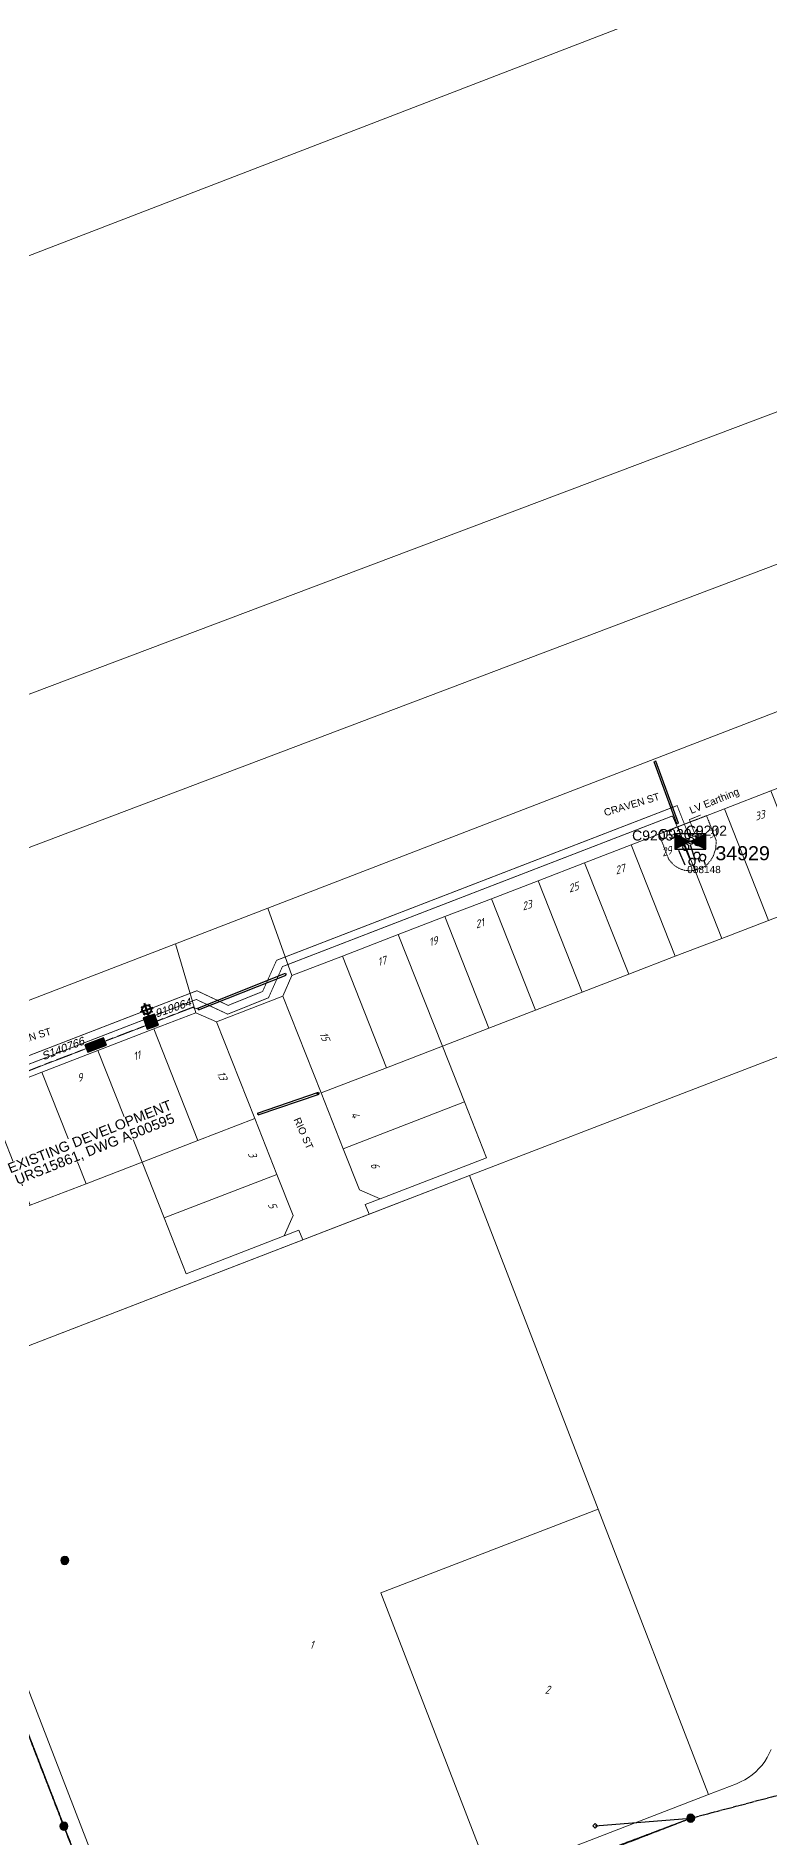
# Model space of a CAD drawing. Header units: metres. Extents: x 310412 to 311596, y 6269899 to 6270937.
# Drawn here: x 311015.2 to 311198.5, y 6270252.4 to 6270702.7 of the extents above; entities that cross this region are included whole.
import ezdxf
from ezdxf.enums import TextEntityAlignment as Align

# ---------------------------------------------------------------- set-up
doc = ezdxf.new("R2010")
doc.units = ezdxf.units.M
for name, pattern in [('Cable Exist OH', [1, 1, 0]), ('Cable Exist UG', [8.2, 4, -1.2, 1.8, -1.2]), ('HIDDEN', [0.375, 0.25, -0.125]), ('HIDDEN2', [0.1875, 0.125, -0.0625]), ('IECLCENT', [15.5, 9.5, -2, 2, -2])]:
    doc.linetypes.add(name, pattern=pattern)
doc.layers.get('0').update_dxf_attribs({"color": 6})
for name, color, linetype, lineweight in [('Cadastre Land Parcels_SP_EXT', 9, 'Continuous', 5), ('Cadastre Other Property_SP_EXT', 9, 'HIDDEN', 5), ('Cadastre Roads_SP_EXT', 9, 'Continuous', 5)]:
    doc.layers.add(name, color=color, linetype=linetype, lineweight=lineweight)
for name, color, linetype in [('Duct_SP_EXT', 7, 'Continuous'), ('Equip_HV_EXT', 7, 'Continuous'), ('Equip_SP_SL_EXT', 7, 'Continuous'), ('Mains_HV_EXT', 7, 'Continuous'), ('Mains_SL_EXT', 7, 'Continuous'), ('Notes', 7, 'Continuous'), ('Notes_HV_MISC', 7, 'Continuous'), ('Notes_LV_MISC', 7, 'Continuous'), ('Services_SP_EXT', 7, 'Continuous'), ('Span_SP_MISC', 7, 'Continuous'), ('Sub_SP_EXT', 7, 'Continuous'), ('SupportsOH_SP_TR_HV_LV_SL_EXT', 7, 'Continuous'), ('SupportsUG_SP_LV_EXT', 7, 'Continuous'), ('SupportsUG_SP_LV_SL_EXT', 7, 'Continuous'), ('Trench_SP_EXT', 7, 'Continuous')]:
    doc.layers.add(name, color=color, linetype=linetype)
doc.styles.add('ARIAL', font='arial.ttf', dxfattribs={"height": 2})
doc.styles.add('COLUMN_LABEL', font='arial.ttf')
doc.styles.add('iecARIAL', font='arial.ttf', dxfattribs={"height": 2})
doc.styles.add('ISOCP ITALIC', font='isocp.shx', dxfattribs={"oblique": 20})
doc.styles.add('POLE_LABEL', font='arial.ttf')
doc.styles.get("Standard").update_dxf_attribs({"font": 'arial.ttf'})
doc.styles.add('SWITCH_LABEL', font='arial.ttf', dxfattribs={"height": 2.5})
doc.linetypes.add('Cable E UG', pattern='A,6,-0.5,["E",Standard,S=1.7,R=0,X=0.5,Y=-1],-2.9', length=9.4)

# ---------------------------------------------------------------- blocks, each defined once
blk = doc.blocks.new('SUB_PADMOUNT_EXT')
for points in [[(0, 0), (-3.84, 1.92), (-3.84, -1.92)], [(0, 0), (3.84, 1.92), (3.84, -1.92)]]:
    blk.add_hatch(color=256).paths.add_polyline_path(points)
for p, q in [((3.84, 1.92), (-3.84, -1.92)), ((-3.84, 1.92), (3.84, -1.92))]:
    blk.add_line(p, q)
blk.add_lwpolyline([(-3.84, -1.92), (3.84, -1.92), (3.84, 1.92), (-3.84, 1.92)], close=True)
for tag, height, flags, p in [('STREET_CODE', 0.2, 9, (1.5, 0)), ('ASSET_NUM', 3.5, 8, (2, 2)), ('CONSTRUCTED_VOLTAGE', 0.2, 9, (1.5, -0.2)), ('OPERATING_VOLTAGE', 0.2, 9, (1.5, -0.6)), ('ORIENTATION', 0.2, 9, (1.5, -0.8)), ('OWNED_BY', 0.2, 9, (1.5, -1)), ('OPERATED_BY', 0.2, 9, (1.5, -1.2)), ('SECONDARY_VOLTAGE', 0.2, 9, (1.5, -1.6)), ('STATE', 0.2, 9, (1.5, -1.8)), ('SUBSTATION_TYPE', 0.2, 9, (1.5, -2.2)), ('STREETNAME', 0.2, 9, (1.5, -3)), ('SUBURB', 0.2, 9, (1.5, -3.2)), ('Z', 0.2, 1, (1.5, -3.6)), ('NO_PHASES', 0.2, 9, (1.5, -0.4)), ('MAINTAINED_BY', 0.2, 9, (1.5, -1.4)), ('PARENT', 0.2, 9, (1.5, -2)), ('USAGE', 0.2, 9, (1.5, -2.4)), ('LEGEND', 0.2, 9, (1.5, -2.6)), ('LOCATION', 0.2, 9, (1.5, -2.8)), ('NOTES', 0.2, 9, (1.5, -3.4))]:
    blk.add_attdef(tag, text='', height=height, dxfattribs=dict(flags=flags)).set_placement(p, align=Align.MIDDLE_LEFT)
blk = doc.blocks.new('CCP_EXT')
blk.add_wipeout([(0, 0.57), (0.57, 0), (0, -0.57), (-0.57, 0)])
blk.add_lwpolyline([(-0.57, 0), (0, 0.57), (0.57, 0), (0, -0.57), (-0.57, 0)])
at = {"flags": 1}
blk.add_attdef('Z', (0, 0), '', height=0.2, dxfattribs=at)
at = {"flags": 9}
for tag, p in [('CCP_TYPE', (0, 0)), ('CONSTRUCTED_VOLTAGE', (0, -0.2)), ('OPERATING_VOLTAGE', (0, -0.6)), ('ORIENTATION', (0, -0.8)), ('OWNED_BY', (0, -1)), ('STATE', (0, -1.8)), ('NO_PHASES', (0, -0.4)), ('USAGE', (0, -1.2)), ('LEGEND', (0, -1.4)), ('LIFE_SUPPORT', (0, -1.6)), ('NOTES', (0, -2))]:
    blk.add_attdef(tag, text='', height=0.2, dxfattribs=at).set_placement(p, align=Align.MIDDLE_LEFT)
blk = doc.blocks.new('POLE_EXT')
blk.add_hatch(color=256).paths.add_polyline_path([(-1, 0, 1), (1, 0, 1)])
blk.add_lwpolyline([(-1, 0, 1), (1, 0, 1)], format="xyb", close=True)
for tag, height, flags, p in [('pNumber', 2.5, 8, (-17.84, 2.07)), ('OWNED_BY', 0.2, 9, (1.35, -0.4)), ('SPECIAL_USE', 0.2, 9, (1.35, -0.8)), ('STATE', 0.2, 9, (1.35, -1)), ('cLV', 0.2, 9, (1.35, -1.4)), ('hDepth', 0.2, 9, (1.35, -1.6)), ('hDia', 0.2, 9, (1.35, -1.8)), ('cHV', 0.2, 9, (1.35, -2)), ('cLinedev', 0.2, 9, (1.35, -3.4)), ('pExisting', 0.2, 9, (1.35, -3.8)), ('pFooting', 0.2, 9, (1.35, -4.4)), ('pNew', 0.2, 9, (1.35, -4.6)), ('PARENT', 0.2, 9, (1.35, -0.6)), ('USAGE', 0.2, 9, (1.35, -1.2)), ('LBRACKET', 0.2, 9, (1.35, -2.2)), ('LExisting', 0.2, 9, (1.35, -2.4)), ('LANTNUMBER', 0.2, 9, (1.35, -2.6)), ('LOther', 0.2, 9, (1.35, -2.8)), ('LRemove', 0.2, 9, (1.35, -3)), ('LEGEND', 0.2, 9, (1.35, -3.2)), ('LOCATION', 0.2, 9, (1.35, -3.6)), ('PFNUMBER', 0.2, 9, (1.35, -4)), ('NEWPFNUMBER', 0.2, 9, (1.35, -4.2)), ('pRelocate', 0.2, 9, (1.35, -5)), ('pRemove', 0.2, 9, (1.35, -5.2)), ('pReplace', 0.2, 9, (1.35, -5.4)), ('pStay', 0.2, 9, (1.35, -5.6)), ('pType', 0.2, 9, (1.35, -5.8)), ('cspan', 0.2, 9, (1.35, -6)), ('STREETNAME', 0.2, 9, (1.35, -6.2)), ('SUBURB', 0.2, 9, (1.35, -6.4)), ('OPERATED_BY', 0.2, 9, (1.36, -7.01)), ('NOTES', 0.2, 9, (1.35, -6.6)), ('MAINTAINED_BY', 0.2, 9, (1.36, -6.81))]:
    blk.add_attdef(tag, text='', height=height, dxfattribs=dict(flags=flags)).set_placement(p, align=Align.MIDDLE_LEFT)
at = {"style": 'POLE_LABEL', "flags": 9}
for tag, p in [('STRUCTURE_PLANT_NUMBER', (1.35, 0.03)), ('STREET_CODE', (1.35, -0.2))]:
    blk.add_attdef(tag, text='', height=0.2, dxfattribs=at).set_placement(p, align=Align.MIDDLE_LEFT)
at = {"style": 'POLE_LABEL', "oblique": 15, "flags": 9}
blk.add_attdef('ASSET_NUM', text='', height=2, dxfattribs=at).set_placement((2, 2), align=Align.MIDDLE_LEFT)
at = {"flags": 1}
blk.add_attdef('Z', (1.35, -7.33), '', height=0.2, dxfattribs=at)
blk = doc.blocks.new('SWG_HOLEC_SU_EXT')
blk.add_line((1.8, -2), (5.8, -2))
for points in [[(1, 0), (0, 0)], [(6.6, 0), (7.6, 0)]]:
    blk.add_lwpolyline(points)
for points in [[(1.8, -0.8, 1), (1.8, 0.8, 1)], [(5.8, -0.8, 1), (5.8, 0.8, 1)]]:
    blk.add_lwpolyline(points, format="xyb", close=True)
at = {"style": 'SWITCH_LABEL', "flags": 8}
blk.add_attdef('ASSET_NUM', text='', height=2.5, rotation=179.9544, dxfattribs=at).set_placement((-2.4, 0), align=Align.MIDDLE_LEFT)
at = {"flags": 1}
blk.add_attdef('Z', (0, 0), '', height=0.2, dxfattribs=at)
at = {"flags": 9}
for tag, p in [('ACTUAL_STATUS', (0, -0.4)), ('CONSTRUCTED_VOLTAGE', (0, -0.6)), ('OPERATING_VOLTAGE', (0, -1)), ('ORIENTATION', (0, -1.2)), ('OWNED_BY', (0, -1.4)), ('STATE', (0, -1.8)), ('SWITCH_TYPE', (0, -2)), ('STREETNAME', (0, -2.6)), ('SUBURB', (0, -2.8)), ('NO_PHASES', (0, -0.8)), ('PARENT', (0, -1.6)), ('USAGE', (0, -2.2)), ('LOCATION', (0, -2.4)), ('NOTES', (0, -3))]:
    blk.add_attdef(tag, text='', height=0.2, dxfattribs=at).set_placement(p, align=Align.MIDDLE_LEFT)
at = {"style": 'SWITCH_LABEL', "flags": 9}
blk.add_attdef('STREET_CODE', text='', height=0.2, dxfattribs=at).set_placement((0, -0.2), align=Align.MIDDLE_LEFT)
blk = doc.blocks.new('PILLAR_EXT')
blk.add_hatch(color=256).paths.add_polyline_path([(-2.475, 0.99), (-2.475, -0.99), (2.475, -0.99), (2.475, 0.99)])
blk.add_lwpolyline([(-2.475, -0.99), (2.475, -0.99), (2.475, 0.99), (-2.475, 0.99)], close=True)
at = {"style": 'ARIAL', "oblique": 15, "flags": 8}
blk.add_attdef('ASSET_NUM', (1.5, 3.5), '', height=2, dxfattribs=at)
for tag, p, flags in [('OWNED_BY', (0, -0.2), 9), ('STATE', (0, -0.4), 9), ('SUPPORT_TYPE', (0, -0.6), 9), ('STREETNAME', (0, -1.8), 9), ('SUBURB', (0, -2), 1), ('USAGE', (0, -0.8), 9), ('LEGEND', (0, -1), 9), ('LOCATION', (0, -1.2), 9), ('NOTES', (0, -1.4), 9), ('PARENT', (0, -1.6), 9)]:
    blk.add_attdef(tag, p, '', height=0.2, dxfattribs=dict(flags=flags))
blk = doc.blocks.new('COLUMN_EXT')
blk.add_hatch(color=256).paths.add_polyline_path([(-1.49, 1.48), (-1.49, -1.49), (1.48, -1.49), (1.48, 1.48)])
blk.add_lwpolyline([(-1.49, -1.49), (1.48, -1.49), (1.48, 1.48), (-1.49, 1.48)], close=True)
at = {"style": 'COLUMN_LABEL', "oblique": 15, "flags": 8}
blk.add_attdef('ASSET_NUM', text='', height=2, rotation=180, dxfattribs=at).set_placement((2, 2), align=Align.MIDDLE_LEFT)
at = {"flags": 9}
for tag, style, p in [('STRUCTURE_PLANT_NUMBER', 'POLE_LABEL', (1.81, 0.03)), ('STREET_CODE', 'COLUMN_LABEL', (1.81, -0.2))]:
    blk.add_attdef(tag, text='', height=0.2, dxfattribs=dict(at, style=style)).set_placement(p, align=Align.MIDDLE_LEFT)
at = {"flags": 1}
blk.add_attdef('Z', (1.81, -2.35), '', height=0.2, dxfattribs=at)
at = {"flags": 9}
for tag, p in [('COLUMN_TYPE', (1.81, -0.4)), ('OWNED_BY', (1.81, -0.6)), ('STATE', (1.81, -0.8)), ('USAGE', (1.81, -1)), ('STREETNAME', (1.81, -1.6)), ('SUBURB', (1.81, -1.8)), ('LEGEND', (1.81, -1.2)), ('LOCATION', (1.81, -1.4)), ('NOTES', (1.81, -2))]:
    blk.add_attdef(tag, text='', height=0.2, dxfattribs=at).set_placement(p, align=Align.MIDDLE_LEFT)
blk = doc.blocks.new('SL_LANTERN_EXT')
at = {"lineweight": 40}
for p, q in [((0, 1.97), (0, 6.47)), ((-2.25, 4.22), (2.25, 4.22)), ((-1.46, 5.68), (-1.06, 5.28)), ((-1.46, 2.76), (-1.06, 3.16)), ((0, 0), (0, 2.72)), ((1.46, 5.68), (1.06, 5.28)), ((1.46, 2.76), (1.06, 3.16))]:
    blk.add_line(p, q, dxfattribs=at)
blk.add_circle((0, 4.22), 1.5, dxfattribs=at)
at = {"style": 'iecARIAL', "flags": 9}
blk.add_attdef('ASSET_NUM', (1.5, 1.5), '', height=2.5, dxfattribs=at)
for tag, p, height, flags in [('OPERATING_VOLTAGE', (0.98, -1.65), 0.2, 9), ('ORIENTATION', (0.98, -1.85), 0.2, 9), ('OWNED_BY', (0.98, -2.05), 0.2, 9), ('STATE', (0.98, -2.25), 0.2, 9), ('CONSTRUCTED_VOLTAGE', (0.98, -0.65), 0.2, 9), ('CONTROL_TYPE', (0.98, -0.85), 0.2, 9), ('LANTERN_PURPOSE', (0.98, -1.05), 0.2, 9), ('LANTERN_TYPE', (0.98, -1.25), 0.2, 9), ('NO_PHASES', (0.98, -1.45), 0.2, 9), ('USAGE', (0.98, -2.45), 0.2, 9), ('CEXIST', (0.98, -2.65), 0.2, 9), ('CNEW', (0.98, -2.85), 0.2, 9), ('CNUMBER', (0.98, -3.05), 0.2, 9), ('CREMOVE', (0.98, -3.25), 0.2, 9), ('CREPLACE', (0.98, -3.45), 0.2, 9), ('LKINGHEIGHT', (0.98, -3.65), 0.2, 9), ('LBRACKET', (0.98, -3.85), 0.2, 9), ('LBRACKETVOCAB', (0.98, -4.05), 0.2, 9), ('LCATEGORY', (0.98, -4.25), 0.2, 9), ('LCHARGE1', (0.98, -4.45), 0.2, 9), ('LCHARGE1PERCENT', (0.98, -4.65), 0.2, 9), ('LCHARGE2', (0.98, -4.85), 0.2, 9), ('LCHARGE2PERCENT', (0.98, -5.05), 0.2, 9), ('LCHARGE3', (0.98, -5.25), 0.2, 9), ('LCHARGE3PERCENT', (0.98, -5.45), 0.2, 9), ('LEXIST', (0.98, -5.65), 0.2, 9), ('LLAMP', (0.98, -5.85), 0.2, 9), ('LLAMPVOCAB', (0.98, -6.05), 0.2, 9), ('LNUMBER', (2.18, -3.25), 2.5, 8), ('STREETNAME', (0.98, -9.25), 0.2, 9), ('SUBURB', (0.98, -9.45), 0.2, 1), ('LMAST', (0.98, -6.25), 0.2, 9), ('LMASTVOCAB', (0.98, -6.45), 0.2, 9), ('LNEW', (0.98, -6.65), 0.2, 9), ('LANTNUMBER', (0.98, -6.85), 0.2, 9), ('LOUTREACH', (0.98, -7.25), 0.2, 9), ('LOUTREACHVOCAB', (0.98, -7.45), 0.2, 9), ('LRATECODE', (0.98, -7.65), 0.2, 9), ('LREMOVE', (0.98, -7.85), 0.2, 9), ('LREPLACE', (0.98, -8.05), 0.2, 9), ('LTYPE', (0.98, -8.25), 0.2, 9), ('LTYPEVOCAB', (0.98, -8.45), 0.2, 9), ('LEGEND', (0.98, -8.65), 0.2, 9), ('LOCATION', (0.98, -8.85), 0.2, 9), ('NOTES', (0.98, -9.05), 0.2, 9)]:
    blk.add_attdef(tag, p, '', height=height, dxfattribs=dict(flags=flags))

msp = doc.modelspace()

# ---------------------------------------------------------------- linework, layer by layer
at = {"layer": 'Cadastre Land Parcels_SP_EXT', "linetype": 'Continuous'}
for points in [[(311292.03, 6270936.73), (311181.56, 6270894.97), (311123.41, 6270872.98), (311107.52, 6270866.97), (311091.62, 6270860.96), (311075.73, 6270854.95), (311059.83, 6270848.94), (311043.94, 6270842.93), (311039.7, 6270841.32), (311025.98, 6270836.14), (310978.65, 6270818.24), (310957.95, 6270810.41), (310930.91, 6270800.19), (310863.98, 6270774.89), (310863.85, 6270774.83), (310861.67, 6270774.01), (310830.58, 6270762.25), (310892.79, 6270601.34), (311433.59, 6270810)], [(311247.5, 6270465.8), (311123.42, 6270417.94), (311155.56, 6270334.63), (311183.13, 6270263.31), (311190.09, 6270265.99), (311191.14, 6270266.45), (311192.15, 6270266.97), (311193.12, 6270267.57), (311194.04, 6270268.24), (311194.91, 6270268.98), (311195.72, 6270269.78), (311196.47, 6270270.64), (311197.15, 6270271.56), (311197.76, 6270272.52), (311198.3, 6270273.52), (311198.76, 6270274.57)]]:
    msp.add_lwpolyline(points, dxfattribs=at)
for points in [[(311435, 6270810.01), (311434.95, 6270810.53), (311433.59, 6270810), (310892.79, 6270601.34), (310929.43, 6270506.55), (311494.07, 6270719.93), (311493.63, 6270721.04), (311488.55, 6270726.88), (311485.42, 6270729.14), (311485.06, 6270729.39), (311474.96, 6270738.53), (311454.15, 6270768.42), (311436, 6270798.9), (311435, 6270810.01)], [(310942.4, 6270473), (311493.93, 6270682.06), (311497.82, 6270711.38), (311497.73, 6270712.49), (311494.07, 6270719.93), (310929.43, 6270506.55), (310942.4, 6270473)], [(311335.02, 6270585.93), (311491.18, 6270646.21), (311491.81, 6270646.45), (311505.33, 6270651.34), (311502.66, 6270657.27), (311493.93, 6270682.06), (310942.4, 6270473), (310955.4, 6270439.37), (311050.02, 6270475.9), (311073.04, 6270484.79), (311235.7, 6270547.59), (311259.11, 6270556.62), (311317.4, 6270579.12), (311335.02, 6270585.93)], [(311209.72, 6270486.22), (311198.7, 6270514.11), (311187.07, 6270509.62), (311198.09, 6270481.73), (311209.72, 6270486.22)], [(311198.09, 6270481.73), (311187.07, 6270509.62), (311175.44, 6270505.12), (311186.46, 6270477.24), (311198.09, 6270481.73)], [(311186.46, 6270477.24), (311175.44, 6270505.12), (311163.8, 6270500.63), (311174.82, 6270472.75), (311186.46, 6270477.24)], [(311174.82, 6270472.75), (311163.8, 6270500.63), (311152.17, 6270496.14), (311163.19, 6270468.26), (311174.82, 6270472.75)], [(311163.19, 6270468.26), (311152.17, 6270496.14), (311140.54, 6270491.65), (311151.56, 6270463.77), (311163.19, 6270468.26)], [(311238.5, 6270481.27), (311232.99, 6270495.21), (311221.35, 6270490.72), (311209.72, 6270486.22), (311198.09, 6270481.73), (311186.46, 6270477.24), (311174.82, 6270472.75), (311163.19, 6270468.26), (311151.56, 6270463.77), (311139.93, 6270459.27), (311128.3, 6270454.78), (311116.67, 6270450.29), (311122.17, 6270436.35), (311127.69, 6270422.38), (311101.14, 6270412.13), (311097.42, 6270410.7), (311098.37, 6270408.28), (311123.42, 6270417.94), (311247.5, 6270465.8), (311268.25, 6270473.81), (311267.29, 6270476.26), (311263.57, 6270474.83), (311244.02, 6270467.28), (311238.5, 6270481.27)], [(311151.56, 6270463.77), (311140.54, 6270491.65), (311128.91, 6270487.15), (311139.93, 6270459.27), (311151.56, 6270463.77)], [(311139.93, 6270459.27), (311128.91, 6270487.15), (311117.28, 6270482.66), (311128.3, 6270454.78), (311139.93, 6270459.27)], [(311128.3, 6270454.78), (311117.28, 6270482.66), (311105.64, 6270478.17), (311116.67, 6270450.29), (311128.3, 6270454.78)], [(311116.67, 6270450.29), (311105.64, 6270478.17), (311091.69, 6270472.78), (311102.71, 6270444.9), (311116.67, 6270450.29)], [(311102.71, 6270444.9), (311091.69, 6270472.78), (311079.09, 6270467.92), (311076.84, 6270462.76), (311086.39, 6270438.6), (311102.71, 6270444.9)], [(311069.82, 6270432.2), (311060.27, 6270456.37), (311055.08, 6270458.65), (311044.59, 6270454.6), (311055.61, 6270426.71), (311069.82, 6270432.2)], [(311055.61, 6270426.71), (311044.59, 6270454.6), (311030.63, 6270449.21), (311041.66, 6270421.32), (311055.61, 6270426.71)], [(311041.66, 6270421.32), (311030.63, 6270449.21), (311016.68, 6270443.82), (311027.7, 6270415.93), (311041.66, 6270421.32)], [(311122.17, 6270436.35), (311116.67, 6270450.29), (311102.71, 6270444.9), (311086.39, 6270438.6), (311091.9, 6270424.66), (311122.17, 6270436.35)], [(311027.7, 6270415.93), (311016.68, 6270443.82), (311002.72, 6270438.42), (311013.74, 6270410.54), (311027.7, 6270415.93)], [(311127.69, 6270422.38), (311122.17, 6270436.35), (311091.9, 6270424.66), (311095.95, 6270414.41), (311101.14, 6270412.13), (311127.69, 6270422.38)], [(311075.33, 6270418.26), (311069.82, 6270432.2), (311055.61, 6270426.71), (311041.66, 6270421.32), (311047.17, 6270407.38), (311075.33, 6270418.26)], [(311047.17, 6270407.38), (311041.66, 6270421.32), (311027.7, 6270415.93), (311013.74, 6270410.54), (310999.78, 6270405.15), (311005.29, 6270391.21), (311010.8, 6270377.26), (310987.49, 6270368.27), (310983.46, 6270366.66), (310984.38, 6270364.28), (311081.81, 6270401.88), (311080.85, 6270404.3), (311077.13, 6270402.87), (311052.68, 6270393.43), (311047.17, 6270407.38)], [(311128.81, 6270242.31), (311101.3, 6270313.66), (311155.56, 6270334.63), (311123.42, 6270417.94), (310984.38, 6270364.28), (311042.43, 6270213.9), (311048.37, 6270211.28), (311128.81, 6270242.31)], [(311077.13, 6270402.87), (311079.38, 6270408.02), (311075.33, 6270418.26), (311047.17, 6270407.38), (311052.68, 6270393.43), (311077.13, 6270402.87)], [(311128.81, 6270242.31), (311183.13, 6270263.31), (311155.56, 6270334.63), (311101.3, 6270313.66), (311128.81, 6270242.31)]]:
    msp.add_lwpolyline(points, close=True, dxfattribs=at)
at = {"layer": 'Cadastre Other Property_SP_EXT', "linetype": 'HIDDEN2'}
msp.add_lwpolyline([(311170.74, 6270503.31), (311173.15, 6270497.06), (311173.75, 6270496.24), (311174.73, 6270495.33), (311176.06, 6270494.58), (311177.2, 6270494.23), (311178.52, 6270494.11), (311179.62, 6270494.2), (311182.18, 6270495.19), (311182.78, 6270495.71), (311183.69, 6270496.78), (311184.32, 6270497.85), (311184.91, 6270499.61), (311185.05, 6270501.66), (311182.63, 6270507.91), (311170.74, 6270503.31)], close=True, dxfattribs=at)
at = {"layer": 'Cadastre Roads_SP_EXT', "linetype": 'Continuous'}
for points in [[(311091.69, 6270472.78), (311105.64, 6270478.17), (311117.28, 6270482.66), (311128.91, 6270487.15), (311140.54, 6270491.65), (311152.17, 6270496.14), (311163.8, 6270500.63), (311175.44, 6270505.12), (311187.07, 6270509.62), (311198.7, 6270514.11), (311210.33, 6270518.6), (311221.96, 6270523.09), (311241.51, 6270530.64), (311235.7, 6270547.59), (311073.04, 6270484.79), (311079.09, 6270467.92), (311091.69, 6270472.78)], [(310965.45, 6270424.03), (310975.69, 6270427.98), (310988.76, 6270433.03), (311002.72, 6270438.42), (311016.68, 6270443.82), (311030.63, 6270449.21), (311044.59, 6270454.6), (311055.08, 6270458.65), (311050.02, 6270475.9), (310955.4, 6270439.37), (310961.85, 6270422.66), (310963.29, 6270418.93), (310965.45, 6270424.03)], [(311098.37, 6270408.28), (311097.42, 6270410.7), (311101.14, 6270412.13), (311095.95, 6270414.41), (311091.9, 6270424.66), (311086.39, 6270438.6), (311076.84, 6270462.76), (311060.27, 6270456.37), (311069.82, 6270432.2), (311075.33, 6270418.26), (311079.38, 6270408.02), (311077.13, 6270402.87), (311080.85, 6270404.3), (311081.81, 6270401.88), (311098.37, 6270408.28)], [(311034.3, 6270211.3), (311042.43, 6270213.9), (310984.38, 6270364.28), (310983.46, 6270366.66), (310987.49, 6270368.27), (310982.02, 6270370.39), (310978.05, 6270380.66), (310972.65, 6270394.66), (310963.29, 6270418.93), (310942.8, 6270415.67), (310970.77, 6270343.22), (311003.27, 6270259.12), (311023.13, 6270207.74), (311034.3, 6270211.3)]]:
    msp.add_lwpolyline(points, close=True, dxfattribs=at)
at = {"layer": 'Duct_SP_EXT'}
for p, q in [((311169.52, 6270521.38), (311169.74, 6270521.46)), ((311175.17, 6270505.84), (311169.52, 6270521.38)), ((311169.97, 6270521.54), (311169.74, 6270521.46)), ((311175.62, 6270506.01), (311169.97, 6270521.54)), ((311175.17, 6270505.84), (311175.4, 6270505.92)), ((311175.62, 6270506.01), (311175.4, 6270505.92)), ((311055.58, 6270459.83), (311077.47, 6270468.51)), ((311055.76, 6270459.39), (311077.64, 6270468.06)), ((311077.47, 6270468.51), (311077.56, 6270468.28)), ((311077.64, 6270468.06), (311077.56, 6270468.28)), ((311055.58, 6270459.83), (311055.67, 6270459.61)), ((311055.76, 6270459.39), (311055.67, 6270459.61)), ((311070.53, 6270433.56), (311085.76, 6270438.77)), ((311070.68, 6270433.1), (311085.91, 6270438.31)), ((311085.76, 6270438.77), (311085.84, 6270438.54)), ((311085.91, 6270438.31), (311085.84, 6270438.54)), ((311070.53, 6270433.56), (311070.6, 6270433.33)), ((311070.68, 6270433.1), (311070.6, 6270433.33))]:
    msp.add_line(p, q, dxfattribs=at)
at = {"layer": 'Mains_SL_EXT', "linetype": 'Cable Exist OH'}
msp.add_lwpolyline([(310997.96, 6270317.93), (311022.16, 6270255.38), (311037.6, 6270215.4)], dxfattribs=at)
at = {"layer": 'Notes', "color": 7, "linetype": 'IECLCENT', "lineweight": 35, "ltscale": 0.5, "const_width": 0.2, "flags": 128}
msp.add_lwpolyline([(310961.91, 6270419.51), (310964.32, 6270425.2), (311054.28, 6270459.95), (311055.67, 6270459.61)], dxfattribs=at)
at = {"layer": 'Notes_HV_MISC', "linetype": 'Cable Exist UG', "const_width": 0.2, "flags": 128}
msp.add_lwpolyline([(311178.56, 6270501.36), (311176.73, 6270501.78), (311174.11, 6270507.82), (311174.11, 6270507.82), (311076.73, 6270470.18), (311073.25, 6270462.4), (311063.06, 6270458.29), (311055.23, 6270461.96), (310974.62, 6270430.79), (310963.24, 6270426.4), (310960, 6270418.95), (310960.46, 6270417.83), (310960.46, 6270417.83), (310969.86, 6270393.72), (310982.08, 6270361.9), (310982.08, 6270361.9), (310987.48, 6270347.92)], dxfattribs=at)
at = {"layer": 'Notes_HV_MISC', "linetype": 'Cable E UG', "const_width": 0.2}
msp.add_lwpolyline([(311179.49, 6270503.84), (311178.34, 6270506.91), (311181.18, 6270508.06)], dxfattribs=at)
at = {"layer": 'Notes_HV_MISC', "linetype": 'Cable Exist OH', "const_width": 0.2}
msp.add_lwpolyline([(311128.04, 6269981.22), (311085.83, 6270090.51), (310997.96, 6270317.93), (310997.87, 6270318.16)], dxfattribs=at)
at = {"layer": 'Notes_LV_MISC', "linetype": 'Cable Exist UG', "flags": 128}
msp.add_lwpolyline([(311054.54, 6270460.05), (310964.32, 6270425.2), (310961.67, 6270418.95), (310953.56, 6270438.66)], dxfattribs=at)
at = {"layer": 'Notes_LV_MISC', "linetype": 'Cable Exist OH'}
for points in [[(311037.6, 6270215.4), (311022.16, 6270255.38), (310997.96, 6270317.93)], [(311178.69, 6270257.39), (311227.34, 6270270.22)]]:
    msp.add_lwpolyline(points, dxfattribs=at)
at = {"layer": 'Span_SP_MISC', "flags": 128}
msp.add_lwpolyline([(310987.62, 6270345.07), (310997.96, 6270317.93), (311022.16, 6270255.38), (311037.6, 6270215.4)], dxfattribs=at)
at = {"layer": 'Trench_SP_EXT', "linetype": 'Cable Exist UG'}
msp.add_lwpolyline([(311085.84, 6270438.54), (311085.2, 6270438.31)], dxfattribs=at)

# ---------------------------------------------------------------- block references
at = {"layer": 'Equip_HV_EXT'}
ref = msp.add_blockref('SWG_HOLEC_SU_EXT', (311179.84, 6270502.91), dxfattribs=dict(at, rotation=288.5457720838588))
ref.add_attrib('ASSET_NUM', 'C9202', dxfattribs={"layer": '0', "height": 2.5, "style": 'SWITCH_LABEL'}).set_placement((311177.44, 6270504.16), align=Align.MIDDLE_LEFT)
ref = msp.add_blockref('SWG_HOLEC_SU_EXT', (311176.72, 6270501.69), dxfattribs=dict(at, rotation=293.3555646533111))
ref.add_attrib('ASSET_NUM', 'C9205', dxfattribs={"layer": '0', "height": 2.5, "style": 'SWITCH_LABEL'}).set_placement((311174.32, 6270502.94), align=Align.MIDDLE_RIGHT)
ref = msp.add_blockref('SWG_HOLEC_SU_EXT', (311178.07, 6270503.31), dxfattribs=dict(at, rotation=291.7488444049518))
ref.add_attrib('ASSET_NUM', 'C9204', dxfattribs={"layer": '0', "height": 2.5, "style": 'SWITCH_LABEL'}).set_placement((311175.67, 6270504.56), align=Align.TOP_CENTER)
at = {"layer": 'Equip_SP_SL_EXT', "xscale": 0.75, "yscale": 0.75, "zscale": 0.75, "rotation": 19.00751090022982}
msp.add_blockref('SL_LANTERN_EXT', (311043.88, 6270456.44), dxfattribs=at)
at = {"layer": 'Notes_HV_MISC'}
for p in [(311022.39, 6270321.81), (311178.69, 6270257.39), (311022.16, 6270255.38)]:
    msp.add_blockref('POLE_EXT', p, dxfattribs=at)
at = {"layer": 'Sub_SP_EXT'}
ref = msp.add_blockref('SUB_PADMOUNT_EXT', (311178.58, 6270501.47), dxfattribs=at)
ref.add_attrib('ASSET_NUM', '34929', dxfattribs={"layer": '0', "height": 3.5}).set_placement((311191.63, 6270500.27), align=Align.TOP_CENTER)
at = {"layer": 'SupportsOH_SP_TR_HV_LV_SL_EXT'}
for p in [(311022.39, 6270321.81), (311178.69, 6270257.39), (311022.16, 6270255.38)]:
    msp.add_blockref('POLE_EXT', p, dxfattribs=at)
at = {"layer": 'SupportsUG_SP_LV_EXT'}
ref = msp.add_blockref('PILLAR_EXT', (311030.09, 6270450.6), dxfattribs=dict(at, rotation=201.1192069764188))
ref.add_attrib('ASSET_NUM', 'S140766', (311017, 6270446.75), dxfattribs={"layer": '0', "height": 2, "rotation": 201.1192, "style": 'ARIAL', "oblique": 15, "text_generation_flag": 6})
at = {"layer": 'SupportsUG_SP_LV_SL_EXT'}
ref = msp.add_blockref('COLUMN_EXT', (311043.88, 6270456.44), dxfattribs=dict(at, rotation=19.00751089906942))
ref.add_attrib('ASSET_NUM', '919064', dxfattribs={"layer": '0', "height": 2, "rotation": 199.0075, "style": 'COLUMN_LABEL', "oblique": 15, "text_generation_flag": 6}).set_placement((311053.77, 6270461.41), align=Align.MIDDLE_RIGHT)

# ---------------------------------------------------------------- texts
at = {"layer": 'Cadastre Land Parcels_SP_EXT', "style": 'ISOCP ITALIC', "oblique": 20}
for s, rotation, p in [('33', 16.9089, (311194.95, 6270506.64)), ('31', 16.9126, (311183.31, 6270502.15)), ('29', 16.91, (311171.68, 6270497.66)), ('27', 16.9089, (311160.05, 6270493.17)), ('25', 16.9089, (311148.42, 6270488.68)), ('23', 16.9138, (311136.79, 6270484.18)), ('21', 16.9089, (311125.15, 6270479.69)), ('19', 16.9063, (311113.52, 6270475.2)), ('17', 16.9121, (311100.73, 6270470.26)), ('15', 294.0239, (311085.85, 6270453.38)), ('11', 16.9121, (311039.68, 6270446.68)), ('9', 16.91, (311025.72, 6270441.29)), ('13', 294.0228, (311060.28, 6270443.59)), ('4', 294.0212, (311093.71, 6270433.39)), ('3', 294.0245, (311068.01, 6270423.47)), ('6', 294.0275, (311098.62, 6270420.75)), ('5', 294.0208, (311072.98, 6270410.8))]:
    msp.add_text(s, height=2, rotation=rotation, dxfattribs=at).set_placement(p)
for s, p in [('1', (311083.47, 6270299.71)), ('2', (311142.2, 6270288.48))]:
    msp.add_text(s, height=2, dxfattribs=at).set_placement(p)
at = {"layer": 'Cadastre Other Property_SP_EXT'}
msp.add_text('088148', height=1.8, dxfattribs=at).set_placement((311177.79, 6270493.54))
at = {"layer": 'Cadastre Roads_SP_EXT'}
for s, rotation, p in [('CRAVEN ST', 16.9047, (311157.32, 6270507.73)), ('CRAVEN ST', 16.9121, (311005.4, 6270449.04)), ('RIO ST', 294.0212, (311079.46, 6270431.97))]:
    msp.add_text(s, height=1.8, rotation=rotation, dxfattribs=at).set_placement(p)
at = {"layer": 'Mains_HV_EXT'}
msp.add_text('LV Earthing', height=1.8, rotation=22.1152, dxfattribs=at).set_placement((311178.8, 6270508.31))

# ---------------------------------------------------------------- next in the draw order: block references
at = {"layer": 'Services_SP_EXT'}
msp.add_blockref('CCP_EXT', (311154.79, 6270255.46), dxfattribs=at)

# ---------------------------------------------------------------- next in the draw order: texts
at = {"layer": 'Notes', "insert": (311029.29, 6270425.95), "char_height": 2.5, "attachment_point": 5, "rotation": 21.6752, "line_spacing_factor": 0.8, "style": 'ARIAL', "bg_fill": 3, "box_fill_scale": 1.05, "bg_fill_color": 256, "bg_fill_transparency": 0}
msp.add_mtext('EXISTING DEVELOPMENT\\PURS15861, DWG A500595', dxfattribs=at)

# ---------------------------------------------------------------- next in the draw order: linework, layer by layer
at = {"layer": 'Cadastre Roads_SP_EXT', "linetype": 'Continuous'}
msp.add_lwpolyline([(311198.76, 6270274.57), (311198.3, 6270273.52), (311197.76, 6270272.52), (311197.15, 6270271.56), (311196.47, 6270270.64), (311195.72, 6270269.78), (311194.91, 6270268.98), (311194.04, 6270268.24), (311193.12, 6270267.57), (311192.15, 6270266.97), (311191.14, 6270266.45), (311190.09, 6270265.99), (311183.13, 6270263.31), (311128.81, 6270242.31), (311048.37, 6270211.28), (311052.09, 6270202.23), (311056.01, 6270192.66), (311224.94, 6270257.88)], dxfattribs=at)
at = {"layer": 'Mains_SL_EXT', "linetype": 'Cable Exist OH'}
msp.add_lwpolyline([(311124.69, 6270236.53), (311178.69, 6270257.39), (311227.34, 6270270.22)], dxfattribs=at)
at = {"layer": 'Notes_HV_MISC', "linetype": 'Cable Exist UG', "const_width": 0.2, "flags": 128}
msp.add_lwpolyline([(311178.56, 6270501.36), (311178.17, 6270503.02), (311175.28, 6270510.41), (311175.28, 6270510.41), (311075.26, 6270471.75), (311071.77, 6270463.96), (311063.17, 6270460.48), (311055.37, 6270464.15), (310973.91, 6270432.66), (310961.75, 6270427.97), (310958.98, 6270421.58), (310953.21, 6270436.03), (310952.08, 6270442.39), (310950.11, 6270447.5)], dxfattribs=at)
at = {"layer": 'Notes_LV_MISC', "linetype": 'Cable Exist OH'}
msp.add_lwpolyline([(311083.12, 6270220.49), (311083.21, 6270220.52), (311124.68, 6270237), (311178.69, 6270257.39)], dxfattribs=at)
at = {"layer": 'Services_SP_EXT'}
msp.add_lwpolyline([(311154.79, 6270255.46), (311178.69, 6270257.39)], dxfattribs=at)

doc.saveas('drawing.dxf')
